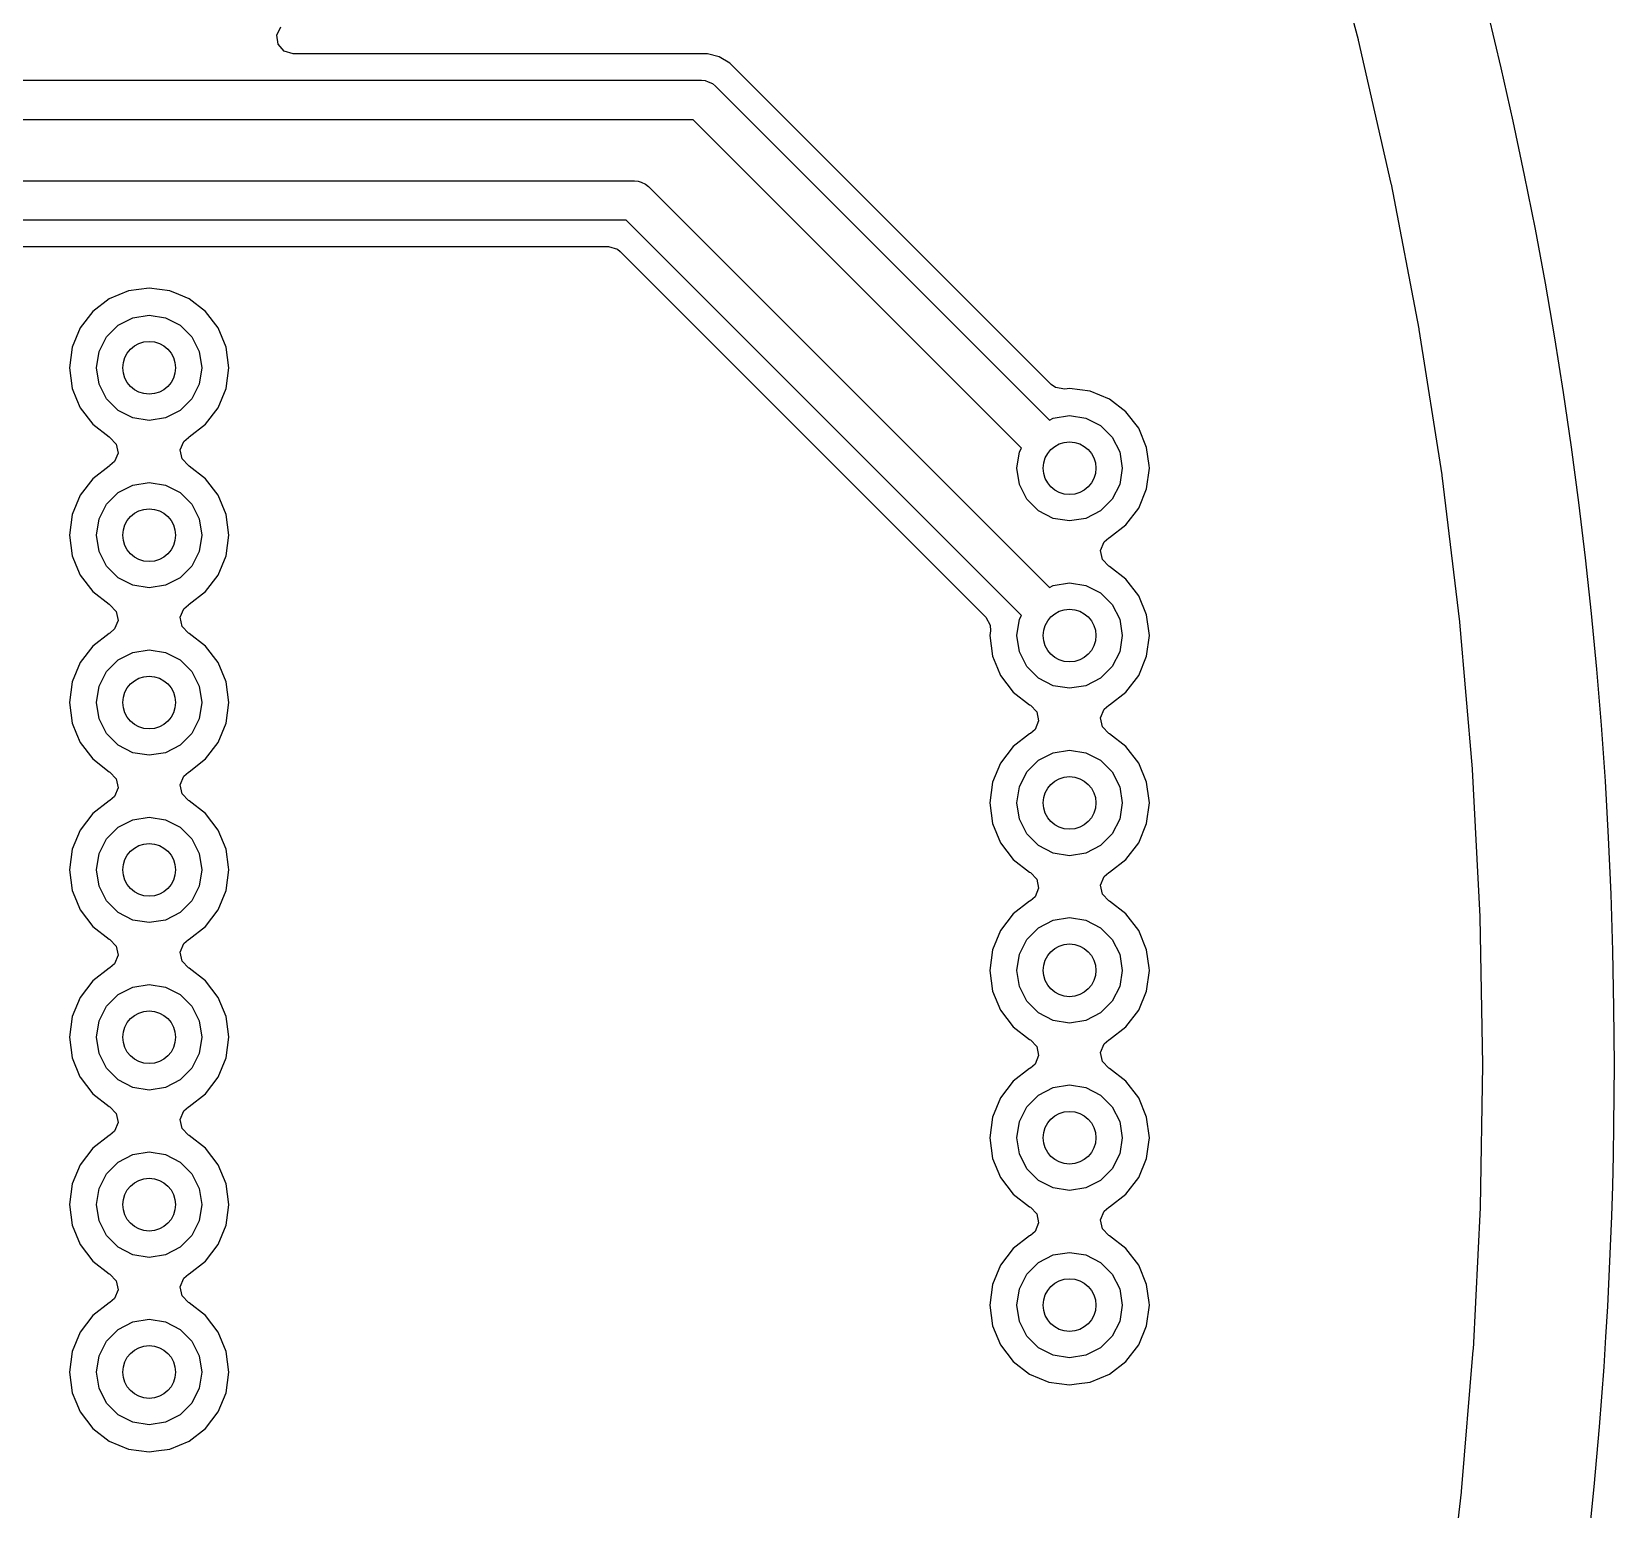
# Model space of a CAD drawing. Extents: x 116 to 183, y -128 to -37.6.
# Drawn here: x 170.94 to 182.95, y -74.45 to -63.24 of the extents above; entities that cross this region are included whole.
import ezdxf

# ---------------------------------------------------------------- set-up
doc = ezdxf.new("R2010")
doc.units = 0
doc.layers.add('BLACK', color=7, linetype='CONTINUOUS')

msp = doc.modelspace()

# ---------------------------------------------------------------- linework, layer by layer
at = {"layer": 'BLACK', "linetype": 'CONTINUOUS'}
for p, q in [((180.718911, -62.214176), (181.00508, -63.294597)), ((172.800603, -63.261853), (172.829628, -63.198297)), ((172.810547, -63.331011), (172.800603, -63.261853)), ((181.00508, -63.294597), (181.006104, -63.298753)), ((181.006104, -63.298753), (181.254802, -64.388374)), ((172.856302, -63.383815), (172.810547, -63.331011)), ((172.923341, -63.4035), (172.856302, -63.383815)), ((176.068143, -63.4035), (172.923341, -63.4035)), ((176.068144, -63.4035), (176.068143, -63.4035)), ((176.157288, -63.427386), (176.068144, -63.4035)), ((176.157289, -63.427386), (176.157288, -63.427386)), ((176.15729, -63.427387), (176.157289, -63.427386)), ((176.237208, -63.473527), (176.15729, -63.427387)), ((176.237213, -63.473531), (176.237208, -63.473527)), ((178.675557, -65.911875), (176.237213, -63.473531)), ((167.956132, -63.604), (176.022, -63.604)), ((176.022, -63.604), (176.051264, -63.606882)), ((176.051264, -63.606882), (176.073661, -63.616159)), ((176.073661, -63.616159), (176.105335, -63.629279)), ((176.105335, -63.629279), (176.128066, -63.647934)), ((176.128066, -63.647934), (178.662791, -66.182659)), ((175.959868, -63.904), (167.894, -63.904)), ((178.450659, -66.394791), (175.959868, -63.904)), ((167.702132, -64.366), (175.514, -64.366)), ((175.514, -64.366), (175.543264, -64.368882)), ((175.543264, -64.368882), (175.565661, -64.378159)), ((175.565661, -64.378159), (175.597335, -64.391279)), ((175.597335, -64.391279), (175.620066, -64.409934)), ((175.620066, -64.409934), (178.662791, -67.452659)), ((181.254802, -64.388374), (181.255682, -64.392563)), ((181.255682, -64.392563), (181.466619, -65.490093)), ((175.451868, -64.666), (167.64, -64.666)), ((178.450659, -67.664791), (175.451868, -64.666)), ((167.593856, -64.8665), (175.317456, -64.8665)), ((175.317456, -64.8665), (175.384495, -64.886185)), ((175.384495, -64.886185), (175.405137, -64.902819)), ((175.405137, -64.902819), (178.179875, -67.677557)), ((171.674237, -65.200956), (171.52816, -65.261463)), ((171.674239, -65.200955), (171.674237, -65.200956)), ((171.830999, -65.180318), (171.674239, -65.200955)), ((171.831001, -65.180318), (171.830999, -65.180318)), ((171.98776, -65.200955), (171.831001, -65.180318)), ((171.987762, -65.200956), (171.98776, -65.200955)), ((172.055852, -65.22916), (171.987762, -65.200956)), ((171.52816, -65.261463), (171.402718, -65.357718)), ((172.133841, -65.261464), (172.055852, -65.22916)), ((172.259282, -65.357718), (172.133841, -65.261464)), ((171.402718, -65.357718), (171.306463, -65.48316)), ((171.595886, -65.462393), (171.707393, -65.405577)), ((171.707393, -65.405577), (171.831, -65.386)), ((171.831, -65.386), (171.954607, -65.405577)), ((171.954607, -65.405577), (172.066114, -65.462393)), ((172.355536, -65.483159), (172.259282, -65.357718)), ((171.306463, -65.48316), (171.245956, -65.629237)), ((171.450577, -65.662393), (171.507393, -65.550886)), ((171.507393, -65.550886), (171.595886, -65.462393)), ((172.066114, -65.462393), (172.154607, -65.550886)), ((172.154607, -65.550886), (172.211423, -65.662393)), ((172.416044, -65.629238), (172.355536, -65.483159)), ((181.466619, -65.490093), (181.467355, -65.494311)), ((181.467355, -65.494311), (181.64029, -66.598515)), ((171.245955, -65.629239), (171.225318, -65.785998)), ((171.245956, -65.629237), (171.245955, -65.629239)), ((171.431, -65.786), (171.450577, -65.662393)), ((172.211423, -65.662393), (172.231, -65.786)), ((172.436682, -65.786), (172.416044, -65.629238)), ((171.225318, -65.785998), (171.225318, -65.786001)), ((171.225318, -65.786001), (171.245955, -65.94276)), ((171.450577, -65.909607), (171.431, -65.786)), ((172.231, -65.786), (172.211423, -65.909607)), ((172.416044, -65.942762), (172.436682, -65.786)), ((171.507393, -66.021114), (171.450577, -65.909607)), ((172.211423, -65.909607), (172.154607, -66.021114)), ((178.710387, -65.936367), (178.675557, -65.911875)), ((178.779422, -65.947133), (178.710387, -65.936367)), ((171.245955, -65.94276), (171.245956, -65.942762)), ((171.245956, -65.942762), (171.279383, -66.023463)), ((171.279383, -66.023463), (171.306464, -66.088841)), ((171.595886, -66.109607), (171.507393, -66.021114)), ((172.154607, -66.021114), (172.066114, -66.109607)), ((172.355536, -66.088841), (172.416044, -65.942762)), ((178.815998, -65.942318), (178.779422, -65.947133)), ((178.816002, -65.942318), (178.815998, -65.942318)), ((178.97276, -65.962955), (178.816002, -65.942318)), ((178.972762, -65.962956), (178.97276, -65.962955)), ((179.118841, -66.023464), (178.972762, -65.962956)), ((179.244282, -66.119718), (179.118841, -66.023464)), ((171.306464, -66.088841), (171.402718, -66.214282)), ((171.707393, -66.166423), (171.595886, -66.109607)), ((171.831, -66.186), (171.707393, -66.166423)), ((171.954607, -66.166423), (171.831, -66.186)), ((172.066114, -66.109607), (171.954607, -66.166423)), ((172.259282, -66.214282), (172.355536, -66.088841)), ((178.662791, -66.182659), (178.692393, -66.167577)), ((178.692393, -66.167577), (178.816, -66.148)), ((178.816, -66.148), (178.939607, -66.167577)), ((178.939607, -66.167577), (179.051114, -66.224393)), ((179.340536, -66.245159), (179.244282, -66.119718)), ((171.402718, -66.214282), (171.528159, -66.310536)), ((172.133841, -66.310536), (172.259282, -66.214282)), ((179.051114, -66.224393), (179.139607, -66.312886)), ((179.401044, -66.391238), (179.340536, -66.245159)), ((171.528159, -66.310536), (171.528166, -66.310541)), ((171.528166, -66.310541), (171.533487, -66.313613)), ((171.533487, -66.313613), (171.581703, -66.364179)), ((171.581703, -66.364179), (171.594927, -66.432786)), ((172.067072, -66.409218), (172.093037, -66.344352)), ((172.080298, -66.477825), (172.067072, -66.409218)), ((172.093037, -66.344352), (172.128515, -66.31361)), ((172.128515, -66.31361), (172.133828, -66.310541)), ((172.133828, -66.310541), (172.133841, -66.310536)), ((178.435577, -66.424393), (178.450659, -66.394791)), ((179.139607, -66.312886), (179.196423, -66.424393)), ((179.401044, -66.391239), (179.401044, -66.391238)), ((179.4191, -66.52839), (179.401044, -66.391239)), ((171.528166, -66.531458), (171.402718, -66.627718)), ((171.533487, -66.528387), (171.528166, -66.531458)), ((171.568959, -66.497651), (171.533487, -66.528387)), ((171.594927, -66.432786), (171.568959, -66.497651)), ((172.128515, -66.52839), (172.080298, -66.477825)), ((172.133834, -66.531461), (172.128515, -66.52839)), ((172.133841, -66.531464), (172.133834, -66.531461)), ((172.259282, -66.627718), (172.133841, -66.531464)), ((178.416, -66.548), (178.435577, -66.424393)), ((179.196423, -66.424393), (179.216, -66.548)), ((179.421682, -66.548), (179.4191, -66.52839)), ((171.402718, -66.627718), (171.306463, -66.75316)), ((171.707393, -66.675577), (171.831, -66.656)), ((171.831, -66.656), (171.954607, -66.675577)), ((172.355536, -66.753159), (172.259282, -66.627718)), ((178.435577, -66.671607), (178.416, -66.548)), ((179.216, -66.548), (179.196423, -66.671607)), ((179.401044, -66.704762), (179.421682, -66.548)), ((181.64029, -66.598515), (181.640879, -66.602755)), ((181.640879, -66.602755), (181.775597, -67.712262)), ((171.306463, -66.75316), (171.245956, -66.899237)), ((171.507393, -66.820886), (171.595886, -66.732393)), ((171.595886, -66.732393), (171.707393, -66.675577)), ((171.954607, -66.675577), (172.066114, -66.732393)), ((172.066114, -66.732393), (172.154607, -66.820886)), ((172.416044, -66.899238), (172.355536, -66.753159)), ((178.492393, -66.783114), (178.435577, -66.671607)), ((179.196423, -66.671607), (179.139607, -66.783114)), ((179.340536, -66.850841), (179.401044, -66.704762)), ((171.245955, -66.899239), (171.225318, -67.055998)), ((171.245956, -66.899237), (171.245955, -66.899239)), ((171.450577, -66.932393), (171.507393, -66.820886)), ((172.154607, -66.820886), (172.211423, -66.932393)), ((172.436682, -67.056), (172.416044, -66.899238)), ((178.580886, -66.871607), (178.492393, -66.783114)), ((178.692393, -66.928423), (178.580886, -66.871607)), ((179.051114, -66.871607), (178.939607, -66.928423)), ((179.139607, -66.783114), (179.051114, -66.871607)), ((179.244282, -66.976282), (179.340536, -66.850841)), ((171.431, -67.056), (171.450577, -66.932393)), ((172.211423, -66.932393), (172.231, -67.056)), ((178.816, -66.948), (178.692393, -66.928423)), ((178.939607, -66.928423), (178.816, -66.948)), ((179.118841, -67.072536), (179.244282, -66.976282)), ((171.225318, -67.055998), (171.225318, -67.056001)), ((171.225318, -67.056001), (171.245955, -67.21276)), ((171.450577, -67.179607), (171.431, -67.056)), ((172.231, -67.056), (172.211423, -67.179607)), ((172.416044, -67.212762), (172.436682, -67.056)), ((179.052072, -67.171218), (179.078037, -67.106352)), ((179.078037, -67.106352), (179.113515, -67.07561)), ((179.113515, -67.07561), (179.118828, -67.072541)), ((179.118828, -67.072541), (179.118841, -67.072536)), ((171.245955, -67.21276), (171.245956, -67.212762)), ((171.245956, -67.212762), (171.273905, -67.280238)), ((171.507393, -67.291114), (171.450577, -67.179607)), ((172.211423, -67.179607), (172.154607, -67.291114)), ((172.355536, -67.358841), (172.416044, -67.212762)), ((179.065298, -67.239825), (179.052072, -67.171218)), ((179.113515, -67.29039), (179.065298, -67.239825)), ((171.273905, -67.280238), (171.306464, -67.358841)), ((171.306464, -67.358841), (171.402718, -67.484282)), ((171.595886, -67.379607), (171.507393, -67.291114)), ((171.707393, -67.436423), (171.595886, -67.379607)), ((172.066114, -67.379607), (171.954607, -67.436423)), ((172.154607, -67.291114), (172.066114, -67.379607)), ((172.259282, -67.484282), (172.355536, -67.358841)), ((179.118834, -67.293461), (179.113515, -67.29039)), ((179.118841, -67.293464), (179.118834, -67.293461)), ((179.244282, -67.389718), (179.118841, -67.293464)), ((171.402718, -67.484282), (171.528159, -67.580536)), ((171.831, -67.456), (171.707393, -67.436423)), ((171.954607, -67.436423), (171.831, -67.456)), ((172.133841, -67.580536), (172.259282, -67.484282)), ((178.662791, -67.452659), (178.692393, -67.437577)), ((178.692393, -67.437577), (178.816, -67.418)), ((178.816, -67.418), (178.939607, -67.437577)), ((178.939607, -67.437577), (179.051114, -67.494393)), ((179.051114, -67.494393), (179.139607, -67.582886)), ((179.340536, -67.515159), (179.244282, -67.389718)), ((171.528159, -67.580536), (171.528166, -67.580541)), ((171.528166, -67.580541), (171.533487, -67.583613)), ((171.533487, -67.583613), (171.581703, -67.634179)), ((172.067072, -67.679218), (172.093037, -67.614352)), ((172.093037, -67.614352), (172.128515, -67.58361)), ((172.128515, -67.58361), (172.133828, -67.580541)), ((172.133828, -67.580541), (172.133841, -67.580536)), ((179.139607, -67.582886), (179.196423, -67.694393)), ((179.401044, -67.661238), (179.340536, -67.515159)), ((171.594927, -67.702786), (171.568959, -67.767651)), ((171.581703, -67.634179), (171.594927, -67.702786)), ((172.080298, -67.747825), (172.067072, -67.679218)), ((178.179875, -67.677557), (178.21336, -67.73888)), ((178.21336, -67.73888), (178.215133, -67.781422)), ((178.416, -67.818), (178.435577, -67.694393)), ((178.435577, -67.694393), (178.450659, -67.664791)), ((179.196423, -67.694393), (179.216, -67.818)), ((179.401044, -67.661239), (179.401044, -67.661238)), ((179.4191, -67.79839), (179.401044, -67.661239)), ((181.775597, -67.712262), (181.776039, -67.716519)), ((181.776039, -67.716519), (181.872378, -68.829966)), ((171.528166, -67.801458), (171.402718, -67.897718)), ((171.533487, -67.798387), (171.528166, -67.801458)), ((171.568959, -67.767651), (171.533487, -67.798387)), ((172.128515, -67.79839), (172.080298, -67.747825)), ((172.133834, -67.801461), (172.128515, -67.79839)), ((172.133841, -67.801464), (172.133834, -67.801461)), ((172.259282, -67.897718), (172.133841, -67.801464)), ((178.215133, -67.781422), (178.210318, -67.817998)), ((178.210318, -67.817998), (178.210318, -67.818001)), ((178.210318, -67.818001), (178.230955, -67.97476)), ((178.435577, -67.941607), (178.416, -67.818)), ((179.216, -67.818), (179.196423, -67.941607)), ((179.401044, -67.974762), (179.421682, -67.818)), ((179.421682, -67.818), (179.4191, -67.79839)), ((171.402718, -67.897718), (171.306463, -68.02316)), ((171.595886, -68.002393), (171.707393, -67.945577)), ((171.707393, -67.945577), (171.831, -67.926)), ((171.831, -67.926), (171.954607, -67.945577)), ((171.954607, -67.945577), (172.066114, -68.002393)), ((172.355536, -68.023159), (172.259282, -67.897718)), ((178.230955, -67.97476), (178.230956, -67.974762)), ((178.230956, -67.974762), (178.268166, -68.064596)), ((178.492393, -68.053114), (178.435577, -67.941607)), ((179.196423, -67.941607), (179.139607, -68.053114)), ((179.340536, -68.120841), (179.401044, -67.974762)), ((171.306463, -68.02316), (171.245956, -68.169237)), ((171.450577, -68.202393), (171.507393, -68.090886)), ((171.507393, -68.090886), (171.595886, -68.002393)), ((172.066114, -68.002393), (172.154607, -68.090886)), ((172.154607, -68.090886), (172.211423, -68.202393)), ((172.416044, -68.169238), (172.355536, -68.023159)), ((178.268166, -68.064596), (178.291464, -68.120841)), ((178.580886, -68.141607), (178.492393, -68.053114)), ((179.139607, -68.053114), (179.051114, -68.141607)), ((171.245955, -68.169239), (171.225318, -68.325998)), ((171.245956, -68.169237), (171.245955, -68.169239)), ((171.431, -68.326), (171.450577, -68.202393)), ((172.211423, -68.202393), (172.231, -68.326)), ((172.436682, -68.326), (172.416044, -68.169238)), ((178.291464, -68.120841), (178.387718, -68.246282)), ((178.692393, -68.198423), (178.580886, -68.141607)), ((178.816, -68.218), (178.692393, -68.198423)), ((178.939607, -68.198423), (178.816, -68.218)), ((179.051114, -68.141607), (178.939607, -68.198423)), ((179.244282, -68.246282), (179.340536, -68.120841)), ((171.225318, -68.325998), (171.225318, -68.326001)), ((171.225318, -68.326001), (171.245955, -68.48276)), ((171.450577, -68.449607), (171.431, -68.326)), ((172.231, -68.326), (172.211423, -68.449607)), ((172.416044, -68.482762), (172.436682, -68.326)), ((178.387718, -68.246282), (178.513159, -68.342536)), ((178.513159, -68.342536), (178.513166, -68.342541)), ((178.513166, -68.342541), (178.518487, -68.345613)), ((179.113515, -68.34561), (179.118828, -68.342541)), ((179.118828, -68.342541), (179.118841, -68.342536)), ((179.118841, -68.342536), (179.244282, -68.246282)), ((171.507393, -68.561114), (171.450577, -68.449607)), ((172.211423, -68.449607), (172.154607, -68.561114)), ((178.518487, -68.345613), (178.566703, -68.396179)), ((178.566703, -68.396179), (178.579927, -68.464786)), ((179.052072, -68.441218), (179.078037, -68.376352)), ((179.065298, -68.509825), (179.052072, -68.441218)), ((179.078037, -68.376352), (179.113515, -68.34561)), ((171.245955, -68.48276), (171.245956, -68.482762)), ((171.245956, -68.482762), (171.279383, -68.563463)), ((171.279383, -68.563463), (171.306464, -68.628841)), ((171.595886, -68.649607), (171.507393, -68.561114)), ((172.154607, -68.561114), (172.066114, -68.649607)), ((172.355536, -68.628841), (172.416044, -68.482762)), ((178.513166, -68.563458), (178.387718, -68.659718)), ((178.518487, -68.560387), (178.513166, -68.563458)), ((178.553959, -68.529651), (178.518487, -68.560387)), ((178.579927, -68.464786), (178.553959, -68.529651)), ((179.113515, -68.56039), (179.065298, -68.509825)), ((179.118834, -68.563461), (179.113515, -68.56039)), ((179.118841, -68.563464), (179.118834, -68.563461)), ((179.244282, -68.659718), (179.118841, -68.563464)), ((171.306464, -68.628841), (171.402718, -68.754282)), ((171.707393, -68.706423), (171.595886, -68.649607)), ((172.066114, -68.649607), (171.954607, -68.706423)), ((172.259282, -68.754282), (172.355536, -68.628841)), ((178.387718, -68.659718), (178.291463, -68.78516)), ((178.692393, -68.707577), (178.816, -68.688)), ((178.816, -68.688), (178.939607, -68.707577)), ((179.340536, -68.785159), (179.244282, -68.659718)), ((171.402718, -68.754282), (171.528159, -68.850536)), ((171.831, -68.726), (171.707393, -68.706423)), ((171.954607, -68.706423), (171.831, -68.726)), ((172.133841, -68.850536), (172.259282, -68.754282)), ((178.291463, -68.78516), (178.230956, -68.931237)), ((178.492393, -68.852886), (178.580886, -68.764393)), ((178.580886, -68.764393), (178.692393, -68.707577)), ((178.939607, -68.707577), (179.051114, -68.764393)), ((179.051114, -68.764393), (179.139607, -68.852886)), ((179.401044, -68.931238), (179.340536, -68.785159)), ((171.528159, -68.850536), (171.528166, -68.850541)), ((171.528166, -68.850541), (171.533487, -68.853613)), ((171.533487, -68.853613), (171.581703, -68.904179)), ((171.581703, -68.904179), (171.594927, -68.972786)), ((172.067072, -68.949218), (172.093037, -68.884352)), ((172.093037, -68.884352), (172.128515, -68.85361)), ((172.128515, -68.85361), (172.133828, -68.850541)), ((172.133828, -68.850541), (172.133841, -68.850536)), ((178.230955, -68.931239), (178.210318, -69.087998)), ((178.230956, -68.931237), (178.230955, -68.931239)), ((178.435577, -68.964393), (178.492393, -68.852886)), ((179.139607, -68.852886), (179.196423, -68.964393)), ((179.401044, -68.931239), (179.401044, -68.931238)), ((179.4191, -69.06839), (179.401044, -68.931239)), ((181.872378, -68.829966), (181.872674, -68.834237)), ((181.872674, -68.834237), (181.930525, -69.950393)), ((171.568959, -69.037651), (171.533487, -69.068387)), ((171.594927, -68.972786), (171.568959, -69.037651)), ((172.080298, -69.017825), (172.067072, -68.949218)), ((172.128515, -69.06839), (172.080298, -69.017825)), ((178.416, -69.088), (178.435577, -68.964393)), ((179.196423, -68.964393), (179.216, -69.088)), ((171.402718, -69.167718), (171.306463, -69.29316)), ((171.528166, -69.071458), (171.402718, -69.167718)), ((171.533487, -69.068387), (171.528166, -69.071458)), ((172.133834, -69.071461), (172.128515, -69.06839)), ((172.133841, -69.071464), (172.133834, -69.071461)), ((172.259282, -69.167718), (172.133841, -69.071464)), ((172.355536, -69.293159), (172.259282, -69.167718)), ((178.210318, -69.087998), (178.210318, -69.088001)), ((178.210318, -69.088001), (178.230955, -69.24476)), ((178.435577, -69.211607), (178.416, -69.088)), ((179.216, -69.088), (179.196423, -69.211607)), ((179.401044, -69.244762), (179.421682, -69.088)), ((179.421682, -69.088), (179.4191, -69.06839)), ((171.306463, -69.29316), (171.245956, -69.439237)), ((171.507393, -69.360886), (171.595886, -69.272393)), ((171.595886, -69.272393), (171.707393, -69.215577)), ((171.707393, -69.215577), (171.831, -69.196)), ((171.831, -69.196), (171.954607, -69.215577)), ((171.954607, -69.215577), (172.066114, -69.272393)), ((172.066114, -69.272393), (172.154607, -69.360886)), ((172.416044, -69.439238), (172.355536, -69.293159)), ((178.230955, -69.24476), (178.230956, -69.244762)), ((178.230956, -69.244762), (178.291464, -69.390841)), ((178.492393, -69.323114), (178.435577, -69.211607)), ((179.196423, -69.211607), (179.139607, -69.323114)), ((179.340536, -69.390841), (179.401044, -69.244762)), ((171.450577, -69.472393), (171.507393, -69.360886)), ((172.154607, -69.360886), (172.211423, -69.472393)), ((178.291464, -69.390841), (178.387718, -69.516282)), ((178.580886, -69.411607), (178.492393, -69.323114)), ((178.692393, -69.468423), (178.580886, -69.411607)), ((179.051114, -69.411607), (178.939607, -69.468423)), ((179.139607, -69.323114), (179.051114, -69.411607)), ((179.244282, -69.516282), (179.340536, -69.390841)), ((171.245955, -69.439239), (171.225318, -69.595998)), ((171.245956, -69.439237), (171.245955, -69.439239)), ((171.431, -69.596), (171.450577, -69.472393)), ((172.211423, -69.472393), (172.231, -69.596)), ((172.416044, -69.439239), (172.416044, -69.439238)), ((172.433978, -69.575464), (172.416044, -69.439239)), ((178.387718, -69.516282), (178.513159, -69.612536)), ((178.816, -69.488), (178.692393, -69.468423)), ((178.939607, -69.468423), (178.816, -69.488)), ((179.118841, -69.612536), (179.244282, -69.516282)), ((171.225318, -69.595998), (171.225318, -69.596001)), ((171.225318, -69.596001), (171.245955, -69.75276)), ((171.450577, -69.719607), (171.431, -69.596)), ((172.231, -69.596), (172.211423, -69.719607)), ((172.416044, -69.752762), (172.436682, -69.596)), ((172.436682, -69.596), (172.433978, -69.575464)), ((178.513159, -69.612536), (178.513166, -69.612541)), ((178.513166, -69.612541), (178.518487, -69.615613)), ((178.518487, -69.615613), (178.566703, -69.666179)), ((179.052072, -69.711218), (179.078037, -69.646352)), ((179.078037, -69.646352), (179.113515, -69.61561)), ((179.113515, -69.61561), (179.118828, -69.612541)), ((179.118828, -69.612541), (179.118841, -69.612536)), ((171.245955, -69.75276), (171.245956, -69.752762)), ((171.245956, -69.752762), (171.278342, -69.83095)), ((171.507393, -69.831114), (171.450577, -69.719607)), ((172.211423, -69.719607), (172.154607, -69.831114)), ((172.355536, -69.898841), (172.416044, -69.752762)), ((178.579927, -69.734786), (178.553959, -69.799651)), ((178.566703, -69.666179), (178.579927, -69.734786)), ((179.065298, -69.779825), (179.052072, -69.711218)), ((179.113515, -69.83039), (179.065298, -69.779825)), ((171.278342, -69.83095), (171.306464, -69.898841)), ((171.306464, -69.898841), (171.402718, -70.024282)), ((171.595886, -69.919607), (171.507393, -69.831114)), ((172.154607, -69.831114), (172.066114, -69.919607)), ((172.259282, -70.024282), (172.355536, -69.898841)), ((178.513166, -69.833458), (178.387718, -69.929718)), ((178.518487, -69.830387), (178.513166, -69.833458)), ((178.553959, -69.799651), (178.518487, -69.830387)), ((179.118834, -69.833461), (179.113515, -69.83039)), ((179.118841, -69.833464), (179.118834, -69.833461)), ((179.244282, -69.929718), (179.118841, -69.833464)), ((171.402718, -70.024282), (171.528159, -70.120536)), ((171.707393, -69.976423), (171.595886, -69.919607)), ((171.831, -69.996), (171.707393, -69.976423)), ((171.954607, -69.976423), (171.831, -69.996)), ((172.066114, -69.919607), (171.954607, -69.976423)), ((172.133841, -70.120536), (172.259282, -70.024282)), ((178.387718, -69.929718), (178.291463, -70.05516)), ((178.580886, -70.034393), (178.692393, -69.977577)), ((178.692393, -69.977577), (178.816, -69.958)), ((178.816, -69.958), (178.939607, -69.977577)), ((178.939607, -69.977577), (179.051114, -70.034393)), ((179.340536, -70.055159), (179.244282, -69.929718)), ((181.930525, -69.950393), (181.930673, -69.954671)), ((181.930673, -69.954671), (181.949965, -71.072201)), ((171.528159, -70.120536), (171.528166, -70.120541)), ((171.528166, -70.120541), (171.533487, -70.123613)), ((171.533487, -70.123613), (171.581703, -70.174179)), ((172.093037, -70.154352), (172.128515, -70.12361)), ((172.128515, -70.12361), (172.133828, -70.120541)), ((172.133828, -70.120541), (172.133841, -70.120536)), ((178.291463, -70.05516), (178.230956, -70.201237)), ((178.435577, -70.234393), (178.492393, -70.122886)), ((178.492393, -70.122886), (178.580886, -70.034393)), ((179.051114, -70.034393), (179.139607, -70.122886)), ((179.139607, -70.122886), (179.196423, -70.234393)), ((179.401044, -70.201238), (179.340536, -70.055159)), ((171.594927, -70.242786), (171.568959, -70.307651)), ((171.581703, -70.174179), (171.594927, -70.242786)), ((172.067072, -70.219218), (172.093037, -70.154352)), ((172.080298, -70.287825), (172.067072, -70.219218)), ((178.230955, -70.201239), (178.210318, -70.357998)), ((178.230956, -70.201237), (178.230955, -70.201239)), ((178.416, -70.358), (178.435577, -70.234393)), ((179.196423, -70.234393), (179.216, -70.358)), ((179.401044, -70.201239), (179.401044, -70.201238)), ((179.4191, -70.33839), (179.401044, -70.201239)), ((171.528166, -70.341458), (171.402718, -70.437718)), ((171.533487, -70.338387), (171.528166, -70.341458)), ((171.568959, -70.307651), (171.533487, -70.338387)), ((172.128515, -70.33839), (172.080298, -70.287825)), ((172.133834, -70.341461), (172.128515, -70.33839)), ((172.133841, -70.341464), (172.133834, -70.341461)), ((172.259282, -70.437718), (172.133841, -70.341464)), ((178.210318, -70.357998), (178.210318, -70.358001)), ((178.210318, -70.358001), (178.230955, -70.51476)), ((178.435577, -70.481607), (178.416, -70.358)), ((179.216, -70.358), (179.196423, -70.481607)), ((179.401044, -70.514762), (179.421682, -70.358)), ((179.421682, -70.358), (179.4191, -70.33839)), ((171.402718, -70.437718), (171.306463, -70.56316)), ((171.595886, -70.542393), (171.707393, -70.485577)), ((171.707393, -70.485577), (171.831, -70.466)), ((171.831, -70.466), (171.954607, -70.485577)), ((171.954607, -70.485577), (172.066114, -70.542393)), ((172.355536, -70.563159), (172.259282, -70.437718)), ((178.492393, -70.593114), (178.435577, -70.481607)), ((179.196423, -70.481607), (179.139607, -70.593114)), ((171.306463, -70.56316), (171.245956, -70.709237)), ((171.507393, -70.630886), (171.595886, -70.542393)), ((172.066114, -70.542393), (172.154607, -70.630886)), ((172.416044, -70.709238), (172.355536, -70.563159)), ((178.230955, -70.51476), (178.230956, -70.514762)), ((178.230956, -70.514762), (178.291464, -70.660841)), ((178.580886, -70.681607), (178.492393, -70.593114)), ((179.139607, -70.593114), (179.051114, -70.681607)), ((179.340536, -70.660841), (179.401044, -70.514762)), ((171.245955, -70.709239), (171.225318, -70.865998)), ((171.245956, -70.709237), (171.245955, -70.709239)), ((171.431, -70.866), (171.450577, -70.742393)), ((171.450577, -70.742393), (171.507393, -70.630886)), ((172.154607, -70.630886), (172.211423, -70.742393)), ((172.211423, -70.742393), (172.231, -70.866)), ((172.416044, -70.709239), (172.416044, -70.709238)), ((172.433685, -70.843238), (172.416044, -70.709239)), ((178.291464, -70.660841), (178.387718, -70.786282)), ((178.692393, -70.738423), (178.580886, -70.681607)), ((178.816, -70.758), (178.692393, -70.738423)), ((178.939607, -70.738423), (178.816, -70.758)), ((179.051114, -70.681607), (178.939607, -70.738423)), ((179.244282, -70.786282), (179.340536, -70.660841)), ((171.225318, -70.865998), (171.225318, -70.866001)), ((171.225318, -70.866001), (171.245955, -71.02276)), ((171.450577, -70.989607), (171.431, -70.866)), ((172.231, -70.866), (172.211423, -70.989607)), ((172.416044, -71.022762), (172.436682, -70.866)), ((172.436682, -70.866), (172.433685, -70.843238)), ((178.387718, -70.786282), (178.513159, -70.882536)), ((179.118841, -70.882536), (179.244282, -70.786282)), ((178.513159, -70.882536), (178.513166, -70.882541)), ((178.513166, -70.882541), (178.518487, -70.885613)), ((178.518487, -70.885613), (178.566703, -70.936179)), ((178.566703, -70.936179), (178.579927, -71.004786)), ((179.052072, -70.981218), (179.078037, -70.916352)), ((179.065298, -71.049825), (179.052072, -70.981218)), ((179.078037, -70.916352), (179.113515, -70.88561)), ((179.113515, -70.88561), (179.118828, -70.882541)), ((179.118828, -70.882541), (179.118841, -70.882536)), ((171.245955, -71.02276), (171.245956, -71.022762)), ((171.245956, -71.022762), (171.30571, -71.167022)), ((171.507393, -71.101114), (171.450577, -70.989607)), ((171.595886, -71.189607), (171.507393, -71.101114)), ((172.154607, -71.101114), (172.066114, -71.189607)), ((172.211423, -70.989607), (172.154607, -71.101114)), ((172.355536, -71.168841), (172.416044, -71.022762)), ((178.513166, -71.103458), (178.387718, -71.199718)), ((178.518487, -71.100387), (178.513166, -71.103458)), ((178.553959, -71.069651), (178.518487, -71.100387)), ((178.579927, -71.004786), (178.553959, -71.069651)), ((179.113515, -71.10039), (179.065298, -71.049825)), ((179.118834, -71.103461), (179.113515, -71.10039)), ((179.118841, -71.103464), (179.118834, -71.103461)), ((179.244282, -71.199718), (179.118841, -71.103464)), ((181.949966, -71.076405), (181.932018, -72.154289)), ((181.949965, -71.072201), (181.949966, -71.076405)), ((171.30571, -71.167022), (171.306464, -71.168841)), ((171.306464, -71.168841), (171.402718, -71.294282)), ((171.707393, -71.246423), (171.595886, -71.189607)), ((172.066114, -71.189607), (171.954607, -71.246423)), ((172.259282, -71.294282), (172.355536, -71.168841)), ((178.387718, -71.199718), (178.291463, -71.32516)), ((179.340536, -71.325159), (179.244282, -71.199718)), ((171.402718, -71.294282), (171.528159, -71.390536)), ((171.831, -71.266), (171.707393, -71.246423)), ((171.954607, -71.246423), (171.831, -71.266)), ((172.133841, -71.390536), (172.259282, -71.294282)), ((178.291463, -71.32516), (178.230956, -71.471237)), ((178.492393, -71.392886), (178.580886, -71.304393)), ((178.580886, -71.304393), (178.692393, -71.247577)), ((178.692393, -71.247577), (178.816, -71.228)), ((178.816, -71.228), (178.939607, -71.247577)), ((178.939607, -71.247577), (179.051114, -71.304393)), ((179.051114, -71.304393), (179.139607, -71.392886)), ((179.401044, -71.471238), (179.340536, -71.325159)), ((171.528159, -71.390536), (171.528166, -71.390541)), ((171.528166, -71.390541), (171.533487, -71.393613)), ((171.533487, -71.393613), (171.581703, -71.444179)), ((171.581703, -71.444179), (171.594927, -71.512786)), ((172.067072, -71.489218), (172.093037, -71.424352)), ((172.093037, -71.424352), (172.128515, -71.39361)), ((172.128515, -71.39361), (172.133828, -71.390541)), ((172.133828, -71.390541), (172.133841, -71.390536)), ((178.435577, -71.504393), (178.492393, -71.392886)), ((179.139607, -71.392886), (179.196423, -71.504393)), ((171.568959, -71.577651), (171.533487, -71.608387)), ((171.594927, -71.512786), (171.568959, -71.577651)), ((172.080298, -71.557825), (172.067072, -71.489218)), ((172.128515, -71.60839), (172.080298, -71.557825)), ((178.230955, -71.471239), (178.210318, -71.627998)), ((178.230956, -71.471237), (178.230955, -71.471239)), ((178.416, -71.628), (178.435577, -71.504393)), ((179.196423, -71.504393), (179.216, -71.628)), ((179.401044, -71.471239), (179.401044, -71.471238)), ((179.421682, -71.627998), (179.401044, -71.471239)), ((171.528166, -71.611458), (171.402718, -71.707718)), ((171.533487, -71.608387), (171.528166, -71.611458)), ((172.133834, -71.611461), (172.128515, -71.60839)), ((172.133841, -71.611464), (172.133834, -71.611461)), ((172.259282, -71.707718), (172.133841, -71.611464)), ((178.210318, -71.627998), (178.210318, -71.628001)), ((178.210318, -71.628001), (178.230955, -71.78476)), ((178.435577, -71.751607), (178.416, -71.628)), ((179.216, -71.628), (179.196423, -71.751607)), ((179.401044, -71.784762), (179.41731, -71.661206)), ((179.41731, -71.661206), (179.421682, -71.628001)), ((179.421682, -71.628001), (179.421682, -71.627998)), ((171.402718, -71.707718), (171.306463, -71.83316)), ((171.507393, -71.900886), (171.595886, -71.812393)), ((171.595886, -71.812393), (171.707393, -71.755577)), ((171.707393, -71.755577), (171.831, -71.736)), ((171.831, -71.736), (171.954607, -71.755577)), ((171.954607, -71.755577), (172.066114, -71.812393)), ((172.066114, -71.812393), (172.154607, -71.900886)), ((172.355536, -71.833159), (172.259282, -71.707718)), ((178.230955, -71.78476), (178.230956, -71.784762)), ((178.230956, -71.784762), (178.271232, -71.881998)), ((178.492393, -71.863114), (178.435577, -71.751607)), ((179.196423, -71.751607), (179.139607, -71.863114)), ((179.340536, -71.930841), (179.401044, -71.784762)), ((171.306463, -71.83316), (171.245956, -71.979237)), ((171.450577, -72.012393), (171.507393, -71.900886)), ((172.154607, -71.900886), (172.211423, -72.012393)), ((172.416044, -71.979238), (172.355536, -71.833159)), ((178.271232, -71.881998), (178.291464, -71.930841)), ((178.291464, -71.930841), (178.387718, -72.056282)), ((178.580886, -71.951607), (178.492393, -71.863114)), ((179.139607, -71.863114), (179.051114, -71.951607)), ((179.244282, -72.056282), (179.340536, -71.930841)), ((171.245955, -71.979239), (171.225318, -72.135998)), ((171.245956, -71.979237), (171.245955, -71.979239)), ((171.431, -72.136), (171.450577, -72.012393)), ((172.211423, -72.012393), (172.231, -72.136)), ((172.416044, -71.979239), (172.416044, -71.979238)), ((172.436682, -72.135998), (172.416044, -71.979239)), ((178.387718, -72.056282), (178.513159, -72.152536)), ((178.692393, -72.008423), (178.580886, -71.951607)), ((178.816, -72.028), (178.692393, -72.008423)), ((178.939607, -72.008423), (178.816, -72.028)), ((179.051114, -71.951607), (178.939607, -72.008423)), ((179.118841, -72.152536), (179.244282, -72.056282)), ((171.225318, -72.135998), (171.225318, -72.136001)), ((171.225318, -72.136001), (171.245955, -72.29276)), ((171.450577, -72.259607), (171.431, -72.136)), ((172.231, -72.136), (172.211423, -72.259607)), ((172.416044, -72.292762), (172.433731, -72.158416)), ((172.433731, -72.158416), (172.436682, -72.136001)), ((172.436682, -72.136001), (172.436682, -72.135998)), ((178.513159, -72.152536), (178.513166, -72.152541)), ((178.513166, -72.152541), (178.518487, -72.155613)), ((178.518487, -72.155613), (178.566703, -72.206179)), ((179.052072, -72.251218), (179.078037, -72.186352)), ((179.078037, -72.186352), (179.113515, -72.15561)), ((179.113515, -72.15561), (179.118828, -72.152541)), ((179.118828, -72.152541), (179.118841, -72.152536)), ((181.93188, -72.158416), (181.878055, -73.235092)), ((181.932018, -72.154289), (181.93188, -72.158416)), ((171.245955, -72.29276), (171.245956, -72.292762)), ((171.245956, -72.292762), (171.306464, -72.438841)), ((171.507393, -72.371114), (171.450577, -72.259607)), ((172.211423, -72.259607), (172.154607, -72.371114)), ((172.355536, -72.438841), (172.416044, -72.292762)), ((178.579927, -72.274786), (178.553959, -72.339651)), ((178.566703, -72.206179), (178.579927, -72.274786)), ((179.065298, -72.319825), (179.052072, -72.251218)), ((171.595886, -72.459607), (171.507393, -72.371114)), ((172.154607, -72.371114), (172.066114, -72.459607)), ((178.513166, -72.373458), (178.387718, -72.469718)), ((178.518487, -72.370387), (178.513166, -72.373458)), ((178.553959, -72.339651), (178.518487, -72.370387)), ((179.113515, -72.37039), (179.065298, -72.319825)), ((179.118834, -72.373461), (179.113515, -72.37039)), ((179.118841, -72.373464), (179.118834, -72.373461)), ((179.244282, -72.469718), (179.118841, -72.373464)), ((171.306464, -72.438841), (171.402718, -72.564282)), ((171.707393, -72.516423), (171.595886, -72.459607)), ((171.831, -72.536), (171.707393, -72.516423)), ((171.954607, -72.516423), (171.831, -72.536)), ((172.066114, -72.459607), (171.954607, -72.516423)), ((172.259282, -72.564282), (172.355536, -72.438841)), ((178.387718, -72.469718), (178.291463, -72.59516)), ((178.580886, -72.574393), (178.692393, -72.517577)), ((178.692393, -72.517577), (178.816, -72.498)), ((178.816, -72.498), (178.939607, -72.517577)), ((178.939607, -72.517577), (179.051114, -72.574393)), ((179.340536, -72.595159), (179.244282, -72.469718)), ((171.402718, -72.564282), (171.528159, -72.660536)), ((171.528159, -72.660536), (171.528166, -72.660541)), ((171.528166, -72.660541), (171.533487, -72.663613)), ((171.533487, -72.663613), (171.581703, -72.714179)), ((172.093037, -72.694352), (172.128515, -72.66361)), ((172.128515, -72.66361), (172.133828, -72.660541)), ((172.133828, -72.660541), (172.133841, -72.660536)), ((172.133841, -72.660536), (172.259282, -72.564282)), ((178.291463, -72.59516), (178.230956, -72.741237)), ((178.435577, -72.774393), (178.492393, -72.662886)), ((178.492393, -72.662886), (178.580886, -72.574393)), ((179.051114, -72.574393), (179.139607, -72.662886)), ((179.139607, -72.662886), (179.196423, -72.774393)), ((179.401044, -72.741238), (179.340536, -72.595159)), ((171.594927, -72.782786), (171.568959, -72.847651)), ((171.581703, -72.714179), (171.594927, -72.782786)), ((172.067072, -72.759218), (172.093037, -72.694352)), ((172.080298, -72.827825), (172.067072, -72.759218)), ((178.230955, -72.741239), (178.210318, -72.897998)), ((178.230956, -72.741237), (178.230955, -72.741239)), ((178.416, -72.898), (178.435577, -72.774393)), ((179.196423, -72.774393), (179.216, -72.898)), ((179.401044, -72.741239), (179.401044, -72.741238)), ((179.4191, -72.87839), (179.401044, -72.741239)), ((171.528166, -72.881458), (171.402718, -72.977718)), ((171.533487, -72.878387), (171.528166, -72.881458)), ((171.568959, -72.847651), (171.533487, -72.878387)), ((172.128515, -72.87839), (172.080298, -72.827825)), ((172.133834, -72.881461), (172.128515, -72.87839)), ((172.133841, -72.881464), (172.133834, -72.881461)), ((172.259282, -72.977718), (172.133841, -72.881464)), ((178.210318, -72.897998), (178.210318, -72.898001)), ((178.210318, -72.898001), (178.230955, -73.05476)), ((178.435577, -73.021607), (178.416, -72.898)), ((179.216, -72.898), (179.196423, -73.021607)), ((179.401044, -73.054762), (179.421682, -72.898)), ((179.421682, -72.898), (179.4191, -72.87839)), ((171.402718, -72.977718), (171.306463, -73.10316)), ((171.595886, -73.082393), (171.707393, -73.025577)), ((171.707393, -73.025577), (171.831, -73.006)), ((171.831, -73.006), (171.954607, -73.025577)), ((171.954607, -73.025577), (172.066114, -73.082393)), ((172.355536, -73.103159), (172.259282, -72.977718)), ((178.492393, -73.133114), (178.435577, -73.021607)), ((179.196423, -73.021607), (179.139607, -73.133114)), ((171.306463, -73.10316), (171.245956, -73.249237)), ((171.507393, -73.170886), (171.595886, -73.082393)), ((172.066114, -73.082393), (172.154607, -73.170886)), ((172.416044, -73.249238), (172.355536, -73.103159)), ((178.230955, -73.05476), (178.230956, -73.054762)), ((178.230956, -73.054762), (178.291464, -73.200841)), ((178.580886, -73.221607), (178.492393, -73.133114)), ((179.139607, -73.133114), (179.051114, -73.221607)), ((179.340536, -73.200841), (179.401044, -73.054762)), ((171.245955, -73.249239), (171.225318, -73.405998)), ((171.245956, -73.249237), (171.245955, -73.249239)), ((171.450577, -73.282393), (171.507393, -73.170886)), ((172.154607, -73.170886), (172.211423, -73.282393)), ((172.436682, -73.406), (172.416044, -73.249238)), ((178.291464, -73.200841), (178.387718, -73.326282)), ((178.692393, -73.278423), (178.580886, -73.221607)), ((179.051114, -73.221607), (178.939607, -73.278423)), ((179.244282, -73.326282), (179.340536, -73.200841)), ((181.877781, -73.239212), (181.788133, -74.313569)), ((181.878055, -73.235092), (181.877781, -73.239212)), ((171.431, -73.406), (171.450577, -73.282393)), ((172.211423, -73.282393), (172.231, -73.406)), ((178.387718, -73.326282), (178.513159, -73.422536)), ((178.816, -73.298), (178.692393, -73.278423)), ((178.939607, -73.278423), (178.816, -73.298)), ((179.118841, -73.422536), (179.244282, -73.326282)), ((171.225318, -73.405998), (171.225318, -73.406001)), ((171.225318, -73.406001), (171.245955, -73.56276)), ((171.450577, -73.529607), (171.431, -73.406)), ((172.231, -73.406), (172.211423, -73.529607)), ((172.416044, -73.562762), (172.436682, -73.406)), ((178.513159, -73.422536), (178.659238, -73.483044)), ((178.659238, -73.483044), (178.737619, -73.493363)), ((178.737619, -73.493363), (178.815999, -73.503682)), ((178.815999, -73.503682), (178.816, -73.503682)), ((178.816, -73.503682), (178.816001, -73.503682)), ((178.816001, -73.503682), (178.868254, -73.496802)), ((178.868254, -73.496802), (178.972762, -73.483044)), ((178.972762, -73.483044), (179.118841, -73.422536)), ((171.245955, -73.56276), (171.245956, -73.562762)), ((171.245956, -73.562762), (171.273905, -73.630238)), ((171.507393, -73.641114), (171.450577, -73.529607)), ((172.211423, -73.529607), (172.154607, -73.641114)), ((172.355536, -73.708841), (172.416044, -73.562762)), ((171.273905, -73.630238), (171.306464, -73.708841)), ((171.306464, -73.708841), (171.402718, -73.834282)), ((171.595886, -73.729607), (171.507393, -73.641114)), ((171.707393, -73.786423), (171.595886, -73.729607)), ((172.066114, -73.729607), (171.954607, -73.786423)), ((172.154607, -73.641114), (172.066114, -73.729607)), ((172.259282, -73.834282), (172.355536, -73.708841)), ((171.402718, -73.834282), (171.528159, -73.930536)), ((171.831, -73.806), (171.707393, -73.786423)), ((171.954607, -73.786423), (171.831, -73.806)), ((172.133841, -73.930536), (172.259282, -73.834282)), ((171.528159, -73.930536), (171.674238, -73.991044)), ((171.987762, -73.991044), (172.133841, -73.930536)), ((171.674238, -73.991044), (171.752619, -74.001363)), ((171.752619, -74.001363), (171.830999, -74.011682)), ((171.830999, -74.011682), (171.831, -74.011682)), ((171.831, -74.011682), (171.831001, -74.011682)), ((171.831001, -74.011682), (171.883254, -74.004802)), ((171.883254, -74.004802), (171.987762, -73.991044)), ((181.787721, -74.317678), (181.662354, -75.388441)), ((181.788133, -74.313569), (181.787721, -74.317678))]:
    msp.add_line(p, q, dxfattribs=at)
at = {"layer": 'BLACK'}
for centre in [(171.831, -65.786), (178.816, -66.548), (171.831, -67.056), (178.816, -67.818), (171.831, -68.326), (178.816, -69.088), (171.831, -69.596), (178.816, -70.358), (171.831, -70.866), (178.816, -71.628), (171.831, -72.136), (178.816, -72.898), (171.831, -73.406)]:
    msp.add_circle(centre, 0.2, dxfattribs=at)
for centre, radius, start, end in [((149.450502, -71.074296), 33.5, 0, 180), ((149.4505, -71.0743), 33.500002, -49.6070463, 0.0000068)]:
    msp.add_arc(centre, radius, start, end, dxfattribs=at)

doc.saveas('drawing.dxf')
